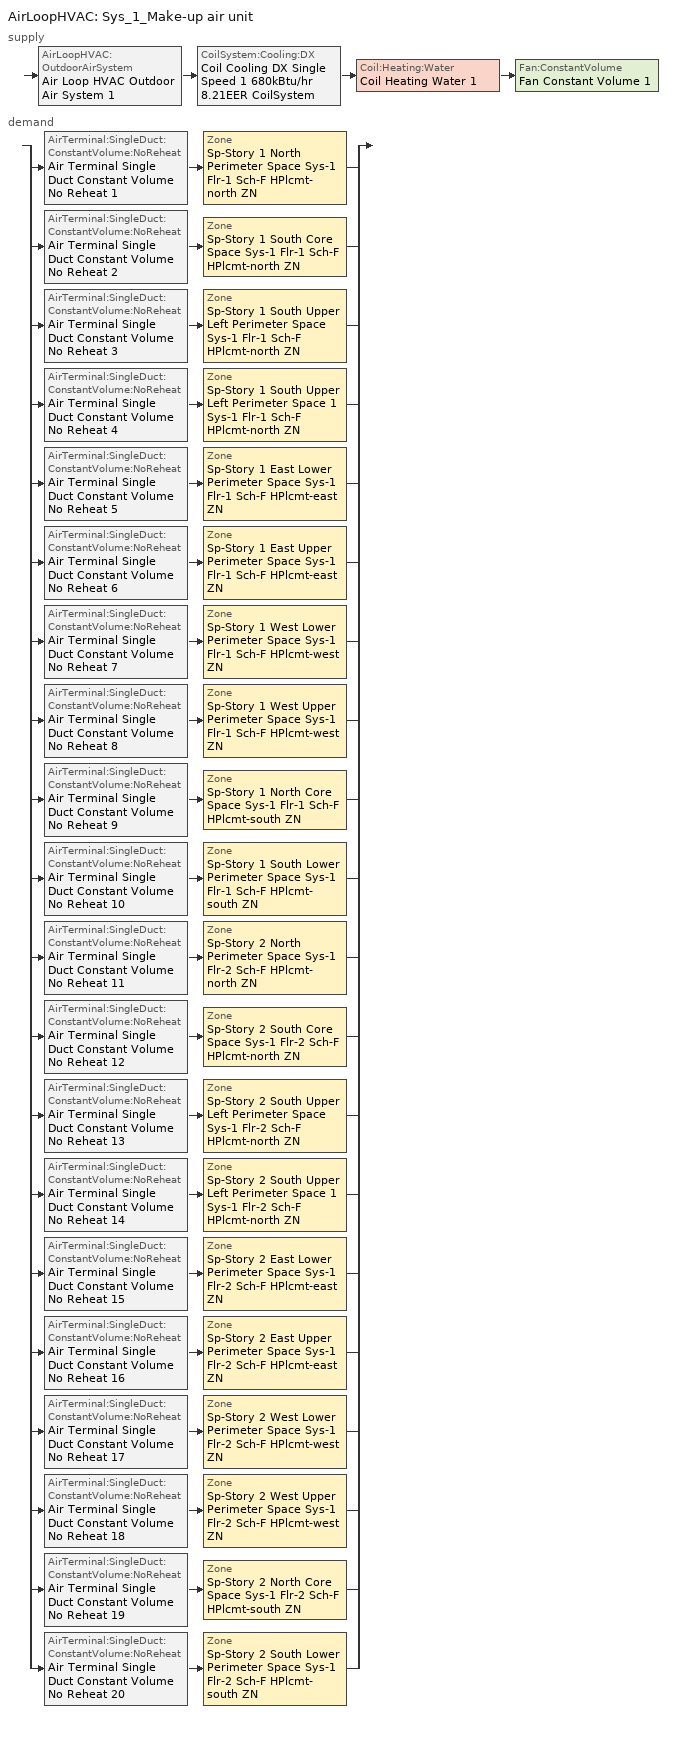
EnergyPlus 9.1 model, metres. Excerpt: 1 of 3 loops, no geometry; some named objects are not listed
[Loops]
AirLoopHVAC 'Sys_1_Make-up air unit'
 supply: AirLoopHVAC:OutdoorAirSystem 'Air Loop HVAC Outdoor Air System 1' > CoilSystem:Cooling:DX 'Coil Cooling DX Single Speed 1 680kBtu/hr 8.21EER CoilSystem' > Coil:Heating:Water 'Coil Heating Water 1' > Fan:ConstantVolume 'Fan Constant Volume 1'
 demand: split
  | AirTerminal:SingleDuct:ConstantVolume:NoReheat 'Air Terminal Single Duct Constant Volume No Reheat 1' > Zone 'Sp-Story 1 North Perimeter Space Sys-1 Flr-1 Sch-F HPlcmt-north ZN'
  | AirTerminal:SingleDuct:ConstantVolume:NoReheat 'Air Terminal Single Duct Constant Volume No Reheat 2' > Zone 'Sp-Story 1 South Core Space Sys-1 Flr-1 Sch-F HPlcmt-north ZN'
  | AirTerminal:SingleDuct:ConstantVolume:NoReheat 'Air Terminal Single Duct Constant Volume No Reheat 3' > Zone 'Sp-Story 1 South Upper Left Perimeter Space Sys-1 Flr-1 Sch-F HPlcmt-north ZN'
  | AirTerminal:SingleDuct:ConstantVolume:NoReheat 'Air Terminal Single Duct Constant Volume No Reheat 4' > Zone 'Sp-Story 1 South Upper Left Perimeter Space 1 Sys-1 Flr-1 Sch-F HPlcmt-north ZN'
  | AirTerminal:SingleDuct:ConstantVolume:NoReheat 'Air Terminal Single Duct Constant Volume No Reheat 5' > Zone 'Sp-Story 1 East Lower Perimeter Space Sys-1 Flr-1 Sch-F HPlcmt-east ZN'
  | AirTerminal:SingleDuct:ConstantVolume:NoReheat 'Air Terminal Single Duct Constant Volume No Reheat 6' > Zone 'Sp-Story 1 East Upper Perimeter Space Sys-1 Flr-1 Sch-F HPlcmt-east ZN'
  | AirTerminal:SingleDuct:ConstantVolume:NoReheat 'Air Terminal Single Duct Constant Volume No Reheat 7' > Zone 'Sp-Story 1 West Lower Perimeter Space Sys-1 Flr-1 Sch-F HPlcmt-west ZN'
  | AirTerminal:SingleDuct:ConstantVolume:NoReheat 'Air Terminal Single Duct Constant Volume No Reheat 8' > Zone 'Sp-Story 1 West Upper Perimeter Space Sys-1 Flr-1 Sch-F HPlcmt-west ZN'
  | AirTerminal:SingleDuct:ConstantVolume:NoReheat 'Air Terminal Single Duct Constant Volume No Reheat 9' > Zone 'Sp-Story 1 North Core Space Sys-1 Flr-1 Sch-F HPlcmt-south ZN'
  | AirTerminal:SingleDuct:ConstantVolume:NoReheat 'Air Terminal Single Duct Constant Volume No Reheat 10' > Zone 'Sp-Story 1 South Lower Perimeter Space Sys-1 Flr-1 Sch-F HPlcmt-south ZN'
  | AirTerminal:SingleDuct:ConstantVolume:NoReheat 'Air Terminal Single Duct Constant Volume No Reheat 11' > Zone 'Sp-Story 2 North Perimeter Space Sys-1 Flr-2 Sch-F HPlcmt-north ZN'
  | AirTerminal:SingleDuct:ConstantVolume:NoReheat 'Air Terminal Single Duct Constant Volume No Reheat 12' > Zone 'Sp-Story 2 South Core Space Sys-1 Flr-2 Sch-F HPlcmt-north ZN'
  | AirTerminal:SingleDuct:ConstantVolume:NoReheat 'Air Terminal Single Duct Constant Volume No Reheat 13' > Zone 'Sp-Story 2 South Upper Left Perimeter Space Sys-1 Flr-2 Sch-F HPlcmt-north ZN'
  | AirTerminal:SingleDuct:ConstantVolume:NoReheat 'Air Terminal Single Duct Constant Volume No Reheat 14' > Zone 'Sp-Story 2 South Upper Left Perimeter Space 1 Sys-1 Flr-2 Sch-F HPlcmt-north ZN'
  | AirTerminal:SingleDuct:ConstantVolume:NoReheat 'Air Terminal Single Duct Constant Volume No Reheat 15' > Zone 'Sp-Story 2 East Lower Perimeter Space Sys-1 Flr-2 Sch-F HPlcmt-east ZN'
  | AirTerminal:SingleDuct:ConstantVolume:NoReheat 'Air Terminal Single Duct Constant Volume No Reheat 16' > Zone 'Sp-Story 2 East Upper Perimeter Space Sys-1 Flr-2 Sch-F HPlcmt-east ZN'
  | AirTerminal:SingleDuct:ConstantVolume:NoReheat 'Air Terminal Single Duct Constant Volume No Reheat 17' > Zone 'Sp-Story 2 West Lower Perimeter Space Sys-1 Flr-2 Sch-F HPlcmt-west ZN'
  | AirTerminal:SingleDuct:ConstantVolume:NoReheat 'Air Terminal Single Duct Constant Volume No Reheat 18' > Zone 'Sp-Story 2 West Upper Perimeter Space Sys-1 Flr-2 Sch-F HPlcmt-west ZN'
  | AirTerminal:SingleDuct:ConstantVolume:NoReheat 'Air Terminal Single Duct Constant Volume No Reheat 19' > Zone 'Sp-Story 2 North Core Space Sys-1 Flr-2 Sch-F HPlcmt-south ZN'
  | AirTerminal:SingleDuct:ConstantVolume:NoReheat 'Air Terminal Single Duct Constant Volume No Reheat 20' > Zone 'Sp-Story 2 South Lower Perimeter Space Sys-1 Flr-2 Sch-F HPlcmt-south ZN'
[ZoneControl:Thermostat] Control Object Type 1=ThermostatSetpoint:DualSetpoint
Name | Zone or ZoneList | Control Type Schedule | Control Name 1
Sp-Story 1 East Lower Perimeter Space Sys-1 Flr-1 Sch-F HPlcmt-east ZN Thermostat | Sp-Story 1 East Lower Perimeter Space Sys-1 Flr-1 Sch-F HPlcmt-east ZN | Sp-Story 1 East Lower Perimeter Space Sys-1 Flr-1 Sch-F HPlcmt-east ZN Thermostat Schedule | Hotel/Motel WholeBuilding Thermostat 46
Sp-Story 1 East Upper Perimeter Space Sys-1 Flr-1 Sch-F HPlcmt-east ZN Thermostat | Sp-Story 1 East Upper Perimeter Space Sys-1 Flr-1 Sch-F HPlcmt-east ZN | Sp-Story 1 East Upper Perimeter Space Sys-1 Flr-1 Sch-F HPlcmt-east ZN Thermostat Schedule | Hotel/Motel WholeBuilding Thermostat 47
Sp-Story 1 North Core Space Sys-1 Flr-1 Sch-F HPlcmt-south ZN Thermostat | Sp-Story 1 North Core Space Sys-1 Flr-1 Sch-F HPlcmt-south ZN | Sp-Story 1 North Core Space Sys-1 Flr-1 Sch-F HPlcmt-south ZN Thermostat Schedule | Hotel/Motel WholeBuilding Thermostat 50
Sp-Story 1 North Perimeter Space Sys-1 Flr-1 Sch-F HPlcmt-north ZN Thermostat | Sp-Story 1 North Perimeter Space Sys-1 Flr-1 Sch-F HPlcmt-north ZN | Sp-Story 1 North Perimeter Space Sys-1 Flr-1 Sch-F HPlcmt-north ZN Thermostat Schedule | Hotel/Motel WholeBuilding Thermostat 42
Sp-Story 1 South Core Space Sys-1 Flr-1 Sch-F HPlcmt-north ZN Thermostat | Sp-Story 1 South Core Space Sys-1 Flr-1 Sch-F HPlcmt-north ZN | Sp-Story 1 South Core Space Sys-1 Flr-1 Sch-F HPlcmt-north ZN Thermostat Schedule | Hotel/Motel WholeBuilding Thermostat 43
Sp-Story 1 South Lower Perimeter Space Sys-1 Flr-1 Sch-F HPlcmt-south ZN Thermostat | Sp-Story 1 South Lower Perimeter Space Sys-1 Flr-1 Sch-F HPlcmt-south ZN | Sp-Story 1 South Lower Perimeter Space Sys-1 Flr-1 Sch-F HPlcmt-south ZN Thermostat Schedule | Hotel/Motel WholeBuilding Thermostat 51
Sp-Story 1 South Upper Left Perimeter Space 1 Sys-1 Flr-1 Sch-F HPlcmt-north ZN Thermostat | Sp-Story 1 South Upper Left Perimeter Space 1 Sys-1 Flr-1 Sch-F HPlcmt-north ZN | Sp-Story 1 South Upper Left Perimeter Space 1 Sys-1 Flr-1 Sch-F HPlcmt-north ZN Thermostat Schedule | Hotel/Motel WholeBuilding Thermostat 45
Sp-Story 1 South Upper Left Perimeter Space Sys-1 Flr-1 Sch-F HPlcmt-north ZN Thermostat | Sp-Story 1 South Upper Left Perimeter Space Sys-1 Flr-1 Sch-F HPlcmt-north ZN | Sp-Story 1 South Upper Left Perimeter Space Sys-1 Flr-1 Sch-F HPlcmt-north ZN Thermostat Schedule | Hotel/Motel WholeBuilding Thermostat 44
Sp-Story 1 West Lower Perimeter Space Sys-1 Flr-1 Sch-F HPlcmt-west ZN Thermostat | Sp-Story 1 West Lower Perimeter Space Sys-1 Flr-1 Sch-F HPlcmt-west ZN | Sp-Story 1 West Lower Perimeter Space Sys-1 Flr-1 Sch-F HPlcmt-west ZN Thermostat Schedule | Hotel/Motel WholeBuilding Thermostat 48
Sp-Story 1 West Upper Perimeter Space Sys-1 Flr-1 Sch-F HPlcmt-west ZN Thermostat | Sp-Story 1 West Upper Perimeter Space Sys-1 Flr-1 Sch-F HPlcmt-west ZN | Sp-Story 1 West Upper Perimeter Space Sys-1 Flr-1 Sch-F HPlcmt-west ZN Thermostat Schedule | Hotel/Motel WholeBuilding Thermostat 49
Sp-Story 2 East Lower Perimeter Space Sys-1 Flr-2 Sch-F HPlcmt-east ZN Thermostat | Sp-Story 2 East Lower Perimeter Space Sys-1 Flr-2 Sch-F HPlcmt-east ZN | Sp-Story 2 East Lower Perimeter Space Sys-1 Flr-2 Sch-F HPlcmt-east ZN Thermostat Schedule | Hotel/Motel WholeBuilding Thermostat 56
Sp-Story 2 East Upper Perimeter Space Sys-1 Flr-2 Sch-F HPlcmt-east ZN Thermostat | Sp-Story 2 East Upper Perimeter Space Sys-1 Flr-2 Sch-F HPlcmt-east ZN | Sp-Story 2 East Upper Perimeter Space Sys-1 Flr-2 Sch-F HPlcmt-east ZN Thermostat Schedule | Hotel/Motel WholeBuilding Thermostat 57
Sp-Story 2 North Core Space Sys-1 Flr-2 Sch-F HPlcmt-south ZN Thermostat | Sp-Story 2 North Core Space Sys-1 Flr-2 Sch-F HPlcmt-south ZN | Sp-Story 2 North Core Space Sys-1 Flr-2 Sch-F HPlcmt-south ZN Thermostat Schedule | Hotel/Motel WholeBuilding Thermostat 60
Sp-Story 2 North Perimeter Space Sys-1 Flr-2 Sch-F HPlcmt-north ZN Thermostat | Sp-Story 2 North Perimeter Space Sys-1 Flr-2 Sch-F HPlcmt-north ZN | Sp-Story 2 North Perimeter Space Sys-1 Flr-2 Sch-F HPlcmt-north ZN Thermostat Schedule | Hotel/Motel WholeBuilding Thermostat 52
Sp-Story 2 South Core Space Sys-1 Flr-2 Sch-F HPlcmt-north ZN Thermostat | Sp-Story 2 South Core Space Sys-1 Flr-2 Sch-F HPlcmt-north ZN | Sp-Story 2 South Core Space Sys-1 Flr-2 Sch-F HPlcmt-north ZN Thermostat Schedule | Hotel/Motel WholeBuilding Thermostat 53
Sp-Story 2 South Lower Perimeter Space Sys-1 Flr-2 Sch-F HPlcmt-south ZN Thermostat | Sp-Story 2 South Lower Perimeter Space Sys-1 Flr-2 Sch-F HPlcmt-south ZN | Sp-Story 2 South Lower Perimeter Space Sys-1 Flr-2 Sch-F HPlcmt-south ZN Thermostat Schedule | Hotel/Motel WholeBuilding Thermostat 61
Sp-Story 2 South Upper Left Perimeter Space 1 Sys-1 Flr-2 Sch-F HPlcmt-north ZN Thermostat | Sp-Story 2 South Upper Left Perimeter Space 1 Sys-1 Flr-2 Sch-F HPlcmt-north ZN | Sp-Story 2 South Upper Left Perimeter Space 1 Sys-1 Flr-2 Sch-F HPlcmt-north ZN Thermostat Schedule | Hotel/Motel WholeBuilding Thermostat 55
Sp-Story 2 South Upper Left Perimeter Space Sys-1 Flr-2 Sch-F HPlcmt-north ZN Thermostat | Sp-Story 2 South Upper Left Perimeter Space Sys-1 Flr-2 Sch-F HPlcmt-north ZN | Sp-Story 2 South Upper Left Perimeter Space Sys-1 Flr-2 Sch-F HPlcmt-north ZN Thermostat Schedule | Hotel/Motel WholeBuilding Thermostat 54
Sp-Story 2 West Lower Perimeter Space Sys-1 Flr-2 Sch-F HPlcmt-west ZN Thermostat | Sp-Story 2 West Lower Perimeter Space Sys-1 Flr-2 Sch-F HPlcmt-west ZN | Sp-Story 2 West Lower Perimeter Space Sys-1 Flr-2 Sch-F HPlcmt-west ZN Thermostat Schedule | Hotel/Motel WholeBuilding Thermostat 58
Sp-Story 2 West Upper Perimeter Space Sys-1 Flr-2 Sch-F HPlcmt-west ZN Thermostat | Sp-Story 2 West Upper Perimeter Space Sys-1 Flr-2 Sch-F HPlcmt-west ZN | Sp-Story 2 West Upper Perimeter Space Sys-1 Flr-2 Sch-F HPlcmt-west ZN Thermostat Schedule | Hotel/Motel WholeBuilding Thermostat 59
[ThermostatSetpoint:DualSetpoint] Heating Setpoint Temperature Schedule=NECB-F-Thermostat Setpoint-Heating; Cooling Setpoint Temperature Schedule=NECB-F-Thermostat Setpoint-Cooling
Hotel/Motel WholeBuilding Thermostat 46; Hotel/Motel WholeBuilding Thermostat 47; Hotel/Motel WholeBuilding Thermostat 50; Hotel/Motel WholeBuilding Thermostat 42; Hotel/Motel WholeBuilding Thermostat 43; Hotel/Motel WholeBuilding Thermostat 51; Hotel/Motel WholeBuilding Thermostat 45; Hotel/Motel WholeBuilding Thermostat 44; Hotel/Motel WholeBuilding Thermostat 48; Hotel/Motel WholeBuilding Thermostat 49; Hotel/Motel WholeBuilding Thermostat 56; Hotel/Motel WholeBuilding Thermostat 57; Hotel/Motel WholeBuilding Thermostat 60; Hotel/Motel WholeBuilding Thermostat 52; Hotel/Motel WholeBuilding Thermostat 53; Hotel/Motel WholeBuilding Thermostat 61; Hotel/Motel WholeBuilding Thermostat 55; Hotel/Motel WholeBuilding Thermostat 54; Hotel/Motel WholeBuilding Thermostat 58; Hotel/Motel WholeBuilding Thermostat 59
[ZoneHVAC:PackagedTerminalAirConditioner] Availability Schedule=Always On Discrete; Cooling Supply Air Flow Rate {m3/s}=Autosize; Heating Supply Air Flow Rate {m3/s}=Autosize; No Load Supply Air Flow Rate {m3/s}=Autosize; Cooling Outdoor Air Flow Rate {m3/s}=1e-05; Heating Outdoor Air Flow Rate {m3/s}=1e-05; No Load Outdoor Air Flow Rate {m3/s}=1e-05; Fan Placement=DrawThrough
Name | Supply Air Fan | Heating Coil | Cooling Coil
Sp-Story 1 East Lower Perimeter Space Sys-1 Flr-1 Sch-F HPlcmt-east ZN PTAC | Fan Constant Volume 6 | Coil Heating Electric 5 | Coil Cooling DX Single Speed 6 112kBtu/hr 9.3EER
Sp-Story 1 East Upper Perimeter Space Sys-1 Flr-1 Sch-F HPlcmt-east ZN PTAC | Fan Constant Volume 7 | Coil Heating Electric 6 | Coil Cooling DX Single Speed 7 58kBtu/hr 9.3EER
Sp-Story 1 North Core Space Sys-1 Flr-1 Sch-F HPlcmt-south ZN PTAC | Fan Constant Volume 10 | Coil Heating Electric 9 | Coil Cooling DX Single Speed 10 198kBtu/hr 9.3EER
Sp-Story 1 North Perimeter Space Sys-1 Flr-1 Sch-F HPlcmt-north ZN PTAC | Fan Constant Volume 2 | Coil Heating Electric 1 | Coil Cooling DX Single Speed 2 81kBtu/hr 9.3EER
Sp-Story 1 South Core Space Sys-1 Flr-1 Sch-F HPlcmt-north ZN PTAC | Fan Constant Volume 3 | Coil Heating Electric 2 | Coil Cooling DX Single Speed 3 108kBtu/hr 9.3EER
Sp-Story 1 South Lower Perimeter Space Sys-1 Flr-1 Sch-F HPlcmt-south ZN PTAC | Fan Constant Volume 11 | Coil Heating Electric 10 | Coil Cooling DX Single Speed 11 29kBtu/hr 9.3EER
Sp-Story 1 South Upper Left Perimeter Space 1 Sys-1 Flr-1 Sch-F HPlcmt-north ZN PTAC | Fan Constant Volume 5 | Coil Heating Electric 4 | Coil Cooling DX Single Speed 5 42kBtu/hr 9.3EER
Sp-Story 1 South Upper Left Perimeter Space Sys-1 Flr-1 Sch-F HPlcmt-north ZN PTAC | Fan Constant Volume 4 | Coil Heating Electric 3 | Coil Cooling DX Single Speed 4 42kBtu/hr 9.3EER
Sp-Story 1 West Lower Perimeter Space Sys-1 Flr-1 Sch-F HPlcmt-west ZN PTAC | Fan Constant Volume 8 | Coil Heating Electric 7 | Coil Cooling DX Single Speed 8 124kBtu/hr 9.3EER
Sp-Story 1 West Upper Perimeter Space Sys-1 Flr-1 Sch-F HPlcmt-west ZN PTAC | Fan Constant Volume 9 | Coil Heating Electric 8 | Coil Cooling DX Single Speed 9 64kBtu/hr 9.3EER
Sp-Story 2 East Lower Perimeter Space Sys-1 Flr-2 Sch-F HPlcmt-east ZN PTAC | Fan Constant Volume 16 | Coil Heating Electric 15 | Coil Cooling DX Single Speed 16 146kBtu/hr 9.3EER
Sp-Story 2 East Upper Perimeter Space Sys-1 Flr-2 Sch-F HPlcmt-east ZN PTAC | Fan Constant Volume 17 | Coil Heating Electric 16 | Coil Cooling DX Single Speed 17 73kBtu/hr 9.3EER
Sp-Story 2 North Core Space Sys-1 Flr-2 Sch-F HPlcmt-south ZN PTAC | Fan Constant Volume 20 | Coil Heating Electric 19 | Coil Cooling DX Single Speed 20 443kBtu/hr 9.3EER
Sp-Story 2 North Perimeter Space Sys-1 Flr-2 Sch-F HPlcmt-north ZN PTAC | Fan Constant Volume 12 | Coil Heating Electric 11 | Coil Cooling DX Single Speed 12 99kBtu/hr 9.3EER
Sp-Story 2 South Core Space Sys-1 Flr-2 Sch-F HPlcmt-north ZN PTAC | Fan Constant Volume 13 | Coil Heating Electric 12 | Coil Cooling DX Single Speed 13 271kBtu/hr 9.3EER
Sp-Story 2 South Lower Perimeter Space Sys-1 Flr-2 Sch-F HPlcmt-south ZN PTAC | Fan Constant Volume 21 | Coil Heating Electric 20 | Coil Cooling DX Single Speed 21 45kBtu/hr 9.3EER
Sp-Story 2 South Upper Left Perimeter Space 1 Sys-1 Flr-2 Sch-F HPlcmt-north ZN PTAC | Fan Constant Volume 15 | Coil Heating Electric 14 | Coil Cooling DX Single Speed 15 61kBtu/hr 9.3EER
Sp-Story 2 South Upper Left Perimeter Space Sys-1 Flr-2 Sch-F HPlcmt-north ZN PTAC | Fan Constant Volume 14 | Coil Heating Electric 13 | Coil Cooling DX Single Speed 14 60kBtu/hr 9.3EER
Sp-Story 2 West Lower Perimeter Space Sys-1 Flr-2 Sch-F HPlcmt-west ZN PTAC | Fan Constant Volume 18 | Coil Heating Electric 17 | Coil Cooling DX Single Speed 18 157kBtu/hr 9.3EER
Sp-Story 2 West Upper Perimeter Space Sys-1 Flr-2 Sch-F HPlcmt-west ZN PTAC | Fan Constant Volume 19 | Coil Heating Electric 18 | Coil Cooling DX Single Speed 19 79kBtu/hr 9.3EER
[Fan:ConstantVolume] Fan Total Efficiency=0.39975; Pressure Rise {Pa}=640; Maximum Flow Rate {m3/s}=AutoSize; Motor Efficiency=0.615; Motor In Airstream Fraction=1
Name | Availability Schedule
Fan Constant Volume 6; Fan Constant Volume 7; Fan Constant Volume 10; Fan Constant Volume 2; Fan Constant Volume 3; Fan Constant Volume 11; Fan Constant Volume 5; Fan Constant Volume 4; Fan Constant Volume 8; Fan Constant Volume 9; Fan Constant Volume 16; Fan Constant Volume 17; Fan Constant Volume 20; Fan Constant Volume 12; Fan Constant Volume 13; Fan Constant Volume 21; Fan Constant Volume 15; Fan Constant Volume 14; Fan Constant Volume 18; Fan Constant Volume 19 | Always On Discrete
Fan Constant Volume 1 | Sys_1_Make-up air unit Occ Sch
[Coil:Heating:Electric] Availability Schedule=ON_OFF_ALWAYS_OFF; Efficiency=1; Nominal Capacity {W}=Autosize
Coil Heating Electric 5; Coil Heating Electric 6; Coil Heating Electric 9; Coil Heating Electric 1; Coil Heating Electric 2; Coil Heating Electric 10; Coil Heating Electric 4; Coil Heating Electric 3; Coil Heating Electric 7; Coil Heating Electric 8; Coil Heating Electric 15; Coil Heating Electric 16; Coil Heating Electric 19; Coil Heating Electric 11; Coil Heating Electric 12; Coil Heating Electric 20; Coil Heating Electric 14; Coil Heating Electric 13; Coil Heating Electric 17; Coil Heating Electric 18
[Coil:Cooling:DX:SingleSpeed] Availability Schedule=Always On Discrete; Gross Rated Total Cooling Capacity {W}=Autosize; Gross Rated Sensible Heat Ratio=Autosize; Rated Air Flow Rate {m3/s}=Autosize; Rated Evaporator Fan Power Per Volume Flow Rate {W/(m3/s)}=773.3; Total Cooling Capacity Function of Temperature Curve=DXCOOL-NECB2011-REF-CAPFT; Total Cooling Capacity Function of Flow Fraction Curve=DXCOOL-NECB2011-REF-CAPFFLOW; Energy Input Ratio Function of Temperature Curve=DXCOOL-NECB2011-REF-COOLEIRFT; Energy Input Ratio Function of Flow Fraction Curve=DXCOOL-NECB2011-REF-COOLEIRFFLOW; Part Load Fraction Correlation Curve=DXCOOL-NECB2011-REF-COOLPLFFPLR; Condenser Type=AirCooled; Evaporative Condenser Effectiveness=0; Evaporative Condenser Air Flow Rate {m3/s}=Autosize; Evaporative Condenser Pump Rated Power Consumption {W}=Autosize; Crankcase Heater Capacity {W}=0; Maximum Outdoor Dry-Bulb Temperature for Crankcase Heater Operation {C}=0; Basin Heater Capacity {W/K}=0; Basin Heater Setpoint Temperature {C}=10
Name | Gross Rated Cooling COP {W/W}
Coil Cooling DX Single Speed 6 112kBtu/hr 9.3EER; Coil Cooling DX Single Speed 7 58kBtu/hr 9.3EER; Coil Cooling DX Single Speed 10 198kBtu/hr 9.3EER; Coil Cooling DX Single Speed 2 81kBtu/hr 9.3EER; Coil Cooling DX Single Speed 3 108kBtu/hr 9.3EER; Coil Cooling DX Single Speed 11 29kBtu/hr 9.3EER; Coil Cooling DX Single Speed 5 42kBtu/hr 9.3EER; Coil Cooling DX Single Speed 4 42kBtu/hr 9.3EER; Coil Cooling DX Single Speed 8 124kBtu/hr 9.3EER; Coil Cooling DX Single Speed 9 64kBtu/hr 9.3EER; Coil Cooling DX Single Speed 16 146kBtu/hr 9.3EER; Coil Cooling DX Single Speed 17 73kBtu/hr 9.3EER; Coil Cooling DX Single Speed 20 443kBtu/hr 9.3EER; Coil Cooling DX Single Speed 12 99kBtu/hr 9.3EER; Coil Cooling DX Single Speed 13 271kBtu/hr 9.3EER; Coil Cooling DX Single Speed 21 45kBtu/hr 9.3EER; Coil Cooling DX Single Speed 15 61kBtu/hr 9.3EER; Coil Cooling DX Single Speed 14 60kBtu/hr 9.3EER; Coil Cooling DX Single Speed 18 157kBtu/hr 9.3EER; Coil Cooling DX Single Speed 19 79kBtu/hr 9.3EER | 3.23448
Coil Cooling DX Single Speed 1 680kBtu/hr 8.21EER | 2.8699
[AirTerminal:SingleDuct:ConstantVolume:NoReheat] Availability Schedule=Always On Discrete; Maximum Air Flow Rate {m3/s}=AutoSize
Air Terminal Single Duct Constant Volume No Reheat 5; Air Terminal Single Duct Constant Volume No Reheat 6; Air Terminal Single Duct Constant Volume No Reheat 9; Air Terminal Single Duct Constant Volume No Reheat 1; Air Terminal Single Duct Constant Volume No Reheat 2; Air Terminal Single Duct Constant Volume No Reheat 10; Air Terminal Single Duct Constant Volume No Reheat 4; Air Terminal Single Duct Constant Volume No Reheat 3; Air Terminal Single Duct Constant Volume No Reheat 7; Air Terminal Single Duct Constant Volume No Reheat 8; Air Terminal Single Duct Constant Volume No Reheat 15; Air Terminal Single Duct Constant Volume No Reheat 16; Air Terminal Single Duct Constant Volume No Reheat 19; Air Terminal Single Duct Constant Volume No Reheat 11; Air Terminal Single Duct Constant Volume No Reheat 12; Air Terminal Single Duct Constant Volume No Reheat 20; Air Terminal Single Duct Constant Volume No Reheat 14; Air Terminal Single Duct Constant Volume No Reheat 13; Air Terminal Single Duct Constant Volume No Reheat 17; Air Terminal Single Duct Constant Volume No Reheat 18
[Zone equipment]
Sp-Story 1 East Lower Perimeter Space Sys-1 Flr-1 Sch-F HPlcmt-east ZN: Sp-Story 1 East Lower Perimeter Space Sys-1 Flr-1 Sch-F HPlcmt-east ZN PTAC, Zone HVAC Baseboard Convective Water 5, Air Terminal Single Duct Constant Volume No Reheat 5
Sp-Story 1 East Upper Perimeter Space Sys-1 Flr-1 Sch-F HPlcmt-east ZN: Sp-Story 1 East Upper Perimeter Space Sys-1 Flr-1 Sch-F HPlcmt-east ZN PTAC, Zone HVAC Baseboard Convective Water 6, Air Terminal Single Duct Constant Volume No Reheat 6
Sp-Story 1 North Core Space Sys-1 Flr-1 Sch-F HPlcmt-south ZN: Sp-Story 1 North Core Space Sys-1 Flr-1 Sch-F HPlcmt-south ZN PTAC, Zone HVAC Baseboard Convective Water 9, Air Terminal Single Duct Constant Volume No Reheat 9
Sp-Story 1 North Perimeter Space Sys-1 Flr-1 Sch-F HPlcmt-north ZN: Sp-Story 1 North Perimeter Space Sys-1 Flr-1 Sch-F HPlcmt-north ZN PTAC, Zone HVAC Baseboard Convective Water 1, Air Terminal Single Duct Constant Volume No Reheat 1
Sp-Story 1 South Core Space Sys-1 Flr-1 Sch-F HPlcmt-north ZN: Sp-Story 1 South Core Space Sys-1 Flr-1 Sch-F HPlcmt-north ZN PTAC, Zone HVAC Baseboard Convective Water 2, Air Terminal Single Duct Constant Volume No Reheat 2
Sp-Story 1 South Lower Perimeter Space Sys-1 Flr-1 Sch-F HPlcmt-south ZN: Sp-Story 1 South Lower Perimeter Space Sys-1 Flr-1 Sch-F HPlcmt-south ZN PTAC, Zone HVAC Baseboard Convective Water 10, Air Terminal Single Duct Constant Volume No Reheat 10
Sp-Story 1 South Upper Left Perimeter Space 1 Sys-1 Flr-1 Sch-F HPlcmt-north ZN: Sp-Story 1 South Upper Left Perimeter Space 1 Sys-1 Flr-1 Sch-F HPlcmt-north ZN PTAC, Zone HVAC Baseboard Convective Water 4, Air Terminal Single Duct Constant Volume No Reheat 4
Sp-Story 1 South Upper Left Perimeter Space Sys-1 Flr-1 Sch-F HPlcmt-north ZN: Sp-Story 1 South Upper Left Perimeter Space Sys-1 Flr-1 Sch-F HPlcmt-north ZN PTAC, Zone HVAC Baseboard Convective Water 3, Air Terminal Single Duct Constant Volume No Reheat 3
Sp-Story 1 West Lower Perimeter Space Sys-1 Flr-1 Sch-F HPlcmt-west ZN: Sp-Story 1 West Lower Perimeter Space Sys-1 Flr-1 Sch-F HPlcmt-west ZN PTAC, Zone HVAC Baseboard Convective Water 7, Air Terminal Single Duct Constant Volume No Reheat 7
Sp-Story 1 West Upper Perimeter Space Sys-1 Flr-1 Sch-F HPlcmt-west ZN: Sp-Story 1 West Upper Perimeter Space Sys-1 Flr-1 Sch-F HPlcmt-west ZN PTAC, Zone HVAC Baseboard Convective Water 8, Air Terminal Single Duct Constant Volume No Reheat 8
Sp-Story 2 East Lower Perimeter Space Sys-1 Flr-2 Sch-F HPlcmt-east ZN: Sp-Story 2 East Lower Perimeter Space Sys-1 Flr-2 Sch-F HPlcmt-east ZN PTAC, Zone HVAC Baseboard Convective Water 15, Air Terminal Single Duct Constant Volume No Reheat 15
Sp-Story 2 East Upper Perimeter Space Sys-1 Flr-2 Sch-F HPlcmt-east ZN: Sp-Story 2 East Upper Perimeter Space Sys-1 Flr-2 Sch-F HPlcmt-east ZN PTAC, Zone HVAC Baseboard Convective Water 16, Air Terminal Single Duct Constant Volume No Reheat 16
Sp-Story 2 North Core Space Sys-1 Flr-2 Sch-F HPlcmt-south ZN: Sp-Story 2 North Core Space Sys-1 Flr-2 Sch-F HPlcmt-south ZN PTAC, Zone HVAC Baseboard Convective Water 19, Air Terminal Single Duct Constant Volume No Reheat 19
Sp-Story 2 North Perimeter Space Sys-1 Flr-2 Sch-F HPlcmt-north ZN: Sp-Story 2 North Perimeter Space Sys-1 Flr-2 Sch-F HPlcmt-north ZN PTAC, Zone HVAC Baseboard Convective Water 11, Air Terminal Single Duct Constant Volume No Reheat 11
Sp-Story 2 South Core Space Sys-1 Flr-2 Sch-F HPlcmt-north ZN: Sp-Story 2 South Core Space Sys-1 Flr-2 Sch-F HPlcmt-north ZN PTAC, Zone HVAC Baseboard Convective Water 12, Air Terminal Single Duct Constant Volume No Reheat 12
Sp-Story 2 South Lower Perimeter Space Sys-1 Flr-2 Sch-F HPlcmt-south ZN: Sp-Story 2 South Lower Perimeter Space Sys-1 Flr-2 Sch-F HPlcmt-south ZN PTAC, Zone HVAC Baseboard Convective Water 20, Air Terminal Single Duct Constant Volume No Reheat 20
Sp-Story 2 South Upper Left Perimeter Space 1 Sys-1 Flr-2 Sch-F HPlcmt-north ZN: Sp-Story 2 South Upper Left Perimeter Space 1 Sys-1 Flr-2 Sch-F HPlcmt-north ZN PTAC, Zone HVAC Baseboard Convective Water 14, Air Terminal Single Duct Constant Volume No Reheat 14
Sp-Story 2 South Upper Left Perimeter Space Sys-1 Flr-2 Sch-F HPlcmt-north ZN: Sp-Story 2 South Upper Left Perimeter Space Sys-1 Flr-2 Sch-F HPlcmt-north ZN PTAC, Zone HVAC Baseboard Convective Water 13, Air Terminal Single Duct Constant Volume No Reheat 13
Sp-Story 2 West Lower Perimeter Space Sys-1 Flr-2 Sch-F HPlcmt-west ZN: Sp-Story 2 West Lower Perimeter Space Sys-1 Flr-2 Sch-F HPlcmt-west ZN PTAC, Zone HVAC Baseboard Convective Water 17, Air Terminal Single Duct Constant Volume No Reheat 17
Sp-Story 2 West Upper Perimeter Space Sys-1 Flr-2 Sch-F HPlcmt-west ZN: Sp-Story 2 West Upper Perimeter Space Sys-1 Flr-2 Sch-F HPlcmt-west ZN PTAC, Zone HVAC Baseboard Convective Water 18, Air Terminal Single Duct Constant Volume No Reheat 18
[Sizing:Zone] Zone Cooling Design Supply Air Temperature Input Method=SupplyAirTemperature; Zone Cooling Design Supply Air Temperature {C}=13; Zone Cooling Design Supply Air Temperature Difference {deltaC}=11.11; Zone Heating Design Supply Air Temperature Input Method=SupplyAirTemperature; Zone Heating Design Supply Air Temperature {C}=43; Zone Heating Design Supply Air Temperature Difference {deltaC}=11.11; Zone Cooling Design Supply Air Humidity Ratio {kgWater/kgDryAir}=0.0085; Zone Heating Design Supply Air Humidity Ratio {kgWater/kgDryAir}=0.008; Design Specification Outdoor Air Object=Hotel/Motel WholeBuilding Ventilation; Zone Heating Sizing Factor=1.3; Zone Cooling Sizing Factor=1.1; Cooling Design Air Flow Method=DesignDay; Cooling Design Air Flow Rate {m3/s}=0; Cooling Minimum Air Flow per Zone Floor Area {m3/s-m2}=0.000762; Cooling Minimum Air Flow {m3/s}=0; Cooling Minimum Air Flow Fraction=0; Heating Design Air Flow Method=DesignDay; Heating Design Air Flow Rate {m3/s}=0; Heating Maximum Air Flow per Zone Floor Area {m3/s-m2}=0.002032; Heating Maximum Air Flow {m3/s}=0.141576; Heating Maximum Air Flow Fraction=0.3; Account for Dedicated Outdoor Air System=No
Name | Design Specification Zone Air Distribution Object
Sp-Story 1 East Lower Perimeter Space Sys-1 Flr-1 Sch-F HPlcmt-east ZN | Sp-Story 1 East Lower Perimeter Space Sys-1 Flr-1 Sch-F HPlcmt-east ZN Design Spec Zone Air Dist
Sp-Story 1 East Upper Perimeter Space Sys-1 Flr-1 Sch-F HPlcmt-east ZN | Sp-Story 1 East Upper Perimeter Space Sys-1 Flr-1 Sch-F HPlcmt-east ZN Design Spec Zone Air Dist
Sp-Story 1 North Core Space Sys-1 Flr-1 Sch-F HPlcmt-south ZN | Sp-Story 1 North Core Space Sys-1 Flr-1 Sch-F HPlcmt-south ZN Design Spec Zone Air Dist
Sp-Story 1 North Perimeter Space Sys-1 Flr-1 Sch-F HPlcmt-north ZN | Sp-Story 1 North Perimeter Space Sys-1 Flr-1 Sch-F HPlcmt-north ZN Design Spec Zone Air Dist
Sp-Story 1 South Core Space Sys-1 Flr-1 Sch-F HPlcmt-north ZN | Sp-Story 1 South Core Space Sys-1 Flr-1 Sch-F HPlcmt-north ZN Design Spec Zone Air Dist
Sp-Story 1 South Lower Perimeter Space Sys-1 Flr-1 Sch-F HPlcmt-south ZN | Sp-Story 1 South Lower Perimeter Space Sys-1 Flr-1 Sch-F HPlcmt-south ZN Design Spec Zone Air Dist
Sp-Story 1 South Upper Left Perimeter Space 1 Sys-1 Flr-1 Sch-F HPlcmt-north ZN | Sp-Story 1 South Upper Left Perimeter Space 1 Sys-1 Flr-1 Sch-F HPlcmt-north ZN Design Spec Zone Air Dist
Sp-Story 1 South Upper Left Perimeter Space Sys-1 Flr-1 Sch-F HPlcmt-north ZN | Sp-Story 1 South Upper Left Perimeter Space Sys-1 Flr-1 Sch-F HPlcmt-north ZN Design Spec Zone Air Dist
Sp-Story 1 West Lower Perimeter Space Sys-1 Flr-1 Sch-F HPlcmt-west ZN | Sp-Story 1 West Lower Perimeter Space Sys-1 Flr-1 Sch-F HPlcmt-west ZN Design Spec Zone Air Dist
Sp-Story 1 West Upper Perimeter Space Sys-1 Flr-1 Sch-F HPlcmt-west ZN | Sp-Story 1 West Upper Perimeter Space Sys-1 Flr-1 Sch-F HPlcmt-west ZN Design Spec Zone Air Dist
Sp-Story 2 East Lower Perimeter Space Sys-1 Flr-2 Sch-F HPlcmt-east ZN | Sp-Story 2 East Lower Perimeter Space Sys-1 Flr-2 Sch-F HPlcmt-east ZN Design Spec Zone Air Dist
Sp-Story 2 East Upper Perimeter Space Sys-1 Flr-2 Sch-F HPlcmt-east ZN | Sp-Story 2 East Upper Perimeter Space Sys-1 Flr-2 Sch-F HPlcmt-east ZN Design Spec Zone Air Dist
Sp-Story 2 North Core Space Sys-1 Flr-2 Sch-F HPlcmt-south ZN | Sp-Story 2 North Core Space Sys-1 Flr-2 Sch-F HPlcmt-south ZN Design Spec Zone Air Dist
Sp-Story 2 North Perimeter Space Sys-1 Flr-2 Sch-F HPlcmt-north ZN | Sp-Story 2 North Perimeter Space Sys-1 Flr-2 Sch-F HPlcmt-north ZN Design Spec Zone Air Dist
Sp-Story 2 South Core Space Sys-1 Flr-2 Sch-F HPlcmt-north ZN | Sp-Story 2 South Core Space Sys-1 Flr-2 Sch-F HPlcmt-north ZN Design Spec Zone Air Dist
Sp-Story 2 South Lower Perimeter Space Sys-1 Flr-2 Sch-F HPlcmt-south ZN | Sp-Story 2 South Lower Perimeter Space Sys-1 Flr-2 Sch-F HPlcmt-south ZN Design Spec Zone Air Dist
Sp-Story 2 South Upper Left Perimeter Space 1 Sys-1 Flr-2 Sch-F HPlcmt-north ZN | Sp-Story 2 South Upper Left Perimeter Space 1 Sys-1 Flr-2 Sch-F HPlcmt-north ZN Design Spec Zone Air Dist
Sp-Story 2 South Upper Left Perimeter Space Sys-1 Flr-2 Sch-F HPlcmt-north ZN | Sp-Story 2 South Upper Left Perimeter Space Sys-1 Flr-2 Sch-F HPlcmt-north ZN Design Spec Zone Air Dist
Sp-Story 2 West Lower Perimeter Space Sys-1 Flr-2 Sch-F HPlcmt-west ZN | Sp-Story 2 West Lower Perimeter Space Sys-1 Flr-2 Sch-F HPlcmt-west ZN Design Spec Zone Air Dist
Sp-Story 2 West Upper Perimeter Space Sys-1 Flr-2 Sch-F HPlcmt-west ZN | Sp-Story 2 West Upper Perimeter Space Sys-1 Flr-2 Sch-F HPlcmt-west ZN Design Spec Zone Air Dist
[DesignSpecification:ZoneAirDistribution] Zone Air Distribution Effectiveness in Cooling Mode=1; Zone Air Distribution Effectiveness in Heating Mode=1
Sp-Story 1 East Lower Perimeter Space Sys-1 Flr-1 Sch-F HPlcmt-east ZN Design Spec Zone Air Dist; Sp-Story 1 East Upper Perimeter Space Sys-1 Flr-1 Sch-F HPlcmt-east ZN Design Spec Zone Air Dist; Sp-Story 1 North Core Space Sys-1 Flr-1 Sch-F HPlcmt-south ZN Design Spec Zone Air Dist; Sp-Story 1 North Perimeter Space Sys-1 Flr-1 Sch-F HPlcmt-north ZN Design Spec Zone Air Dist; Sp-Story 1 South Core Space Sys-1 Flr-1 Sch-F HPlcmt-north ZN Design Spec Zone Air Dist; Sp-Story 1 South Lower Perimeter Space Sys-1 Flr-1 Sch-F HPlcmt-south ZN Design Spec Zone Air Dist; Sp-Story 1 South Upper Left Perimeter Space 1 Sys-1 Flr-1 Sch-F HPlcmt-north ZN Design Spec Zone Air Dist; Sp-Story 1 South Upper Left Perimeter Space Sys-1 Flr-1 Sch-F HPlcmt-north ZN Design Spec Zone Air Dist; Sp-Story 1 West Lower Perimeter Space Sys-1 Flr-1 Sch-F HPlcmt-west ZN Design Spec Zone Air Dist; Sp-Story 1 West Upper Perimeter Space Sys-1 Flr-1 Sch-F HPlcmt-west ZN Design Spec Zone Air Dist; Sp-Story 2 East Lower Perimeter Space Sys-1 Flr-2 Sch-F HPlcmt-east ZN Design Spec Zone Air Dist; Sp-Story 2 East Upper Perimeter Space Sys-1 Flr-2 Sch-F HPlcmt-east ZN Design Spec Zone Air Dist; Sp-Story 2 North Core Space Sys-1 Flr-2 Sch-F HPlcmt-south ZN Design Spec Zone Air Dist; Sp-Story 2 North Perimeter Space Sys-1 Flr-2 Sch-F HPlcmt-north ZN Design Spec Zone Air Dist; Sp-Story 2 South Core Space Sys-1 Flr-2 Sch-F HPlcmt-north ZN Design Spec Zone Air Dist; Sp-Story 2 South Lower Perimeter Space Sys-1 Flr-2 Sch-F HPlcmt-south ZN Design Spec Zone Air Dist; Sp-Story 2 South Upper Left Perimeter Space 1 Sys-1 Flr-2 Sch-F HPlcmt-north ZN Design Spec Zone Air Dist; Sp-Story 2 South Upper Left Perimeter Space Sys-1 Flr-2 Sch-F HPlcmt-north ZN Design Spec Zone Air Dist; Sp-Story 2 West Lower Perimeter Space Sys-1 Flr-2 Sch-F HPlcmt-west ZN Design Spec Zone Air Dist; Sp-Story 2 West Upper Perimeter Space Sys-1 Flr-2 Sch-F HPlcmt-west ZN Design Spec Zone Air Dist
[Controller:MechanicalVentilation]
Controller Mechanical Ventilation 1: Availability Schedule=Sys_1_Make-up air unit Occ Sch; Demand Controlled Ventilation=No; System Outdoor Air Method=ZoneSum; Zone Name 1=Sp-Story 1 East Lower Perimeter Space Sys-1 Flr-1 Sch-F HPlcmt-east ZN; Design Specification Outdoor Air Object Name 1=Hotel/Motel WholeBuilding Ventilation; Design Specification Zone Air Distribution Object Name 1=Sp-Story 1 East Lower Perimeter Space Sys-1 Flr-1 Sch-F HPlcmt-east ZN Design Spec Zone Air Dist; Zone Name 2=Sp-Story 1 East Upper Perimeter Space Sys-1 Flr-1 Sch-F HPlcmt-east ZN; Design Specification Outdoor Air Object Name 2=Hotel/Motel WholeBuilding Ventilation; Design Specification Zone Air Distribution Object Name 2=Sp-Story 1 East Upper Perimeter Space Sys-1 Flr-1 Sch-F HPlcmt-east ZN Design Spec Zone Air Dist; Zone Name 3=Sp-Story 1 North Core Space Sys-1 Flr-1 Sch-F HPlcmt-south ZN; Design Specification Outdoor Air Object Name 3=Hotel/Motel WholeBuilding Ventilation; Design Specification Zone Air Distribution Object Name 3=Sp-Story 1 North Core Space Sys-1 Flr-1 Sch-F HPlcmt-south ZN Design Spec Zone Air Dist; Zone Name 4=Sp-Story 1 North Perimeter Space Sys-1 Flr-1 Sch-F HPlcmt-north ZN; Design Specification Outdoor Air Object Name 4=Hotel/Motel WholeBuilding Ventilation; Design Specification Zone Air Distribution Object Name 4=Sp-Story 1 North Perimeter Space Sys-1 Flr-1 Sch-F HPlcmt-north ZN Design Spec Zone Air Dist; Zone Name 5=Sp-Story 1 South Core Space Sys-1 Flr-1 Sch-F HPlcmt-north ZN; Design Specification Outdoor Air Object Name 5=Hotel/Motel WholeBuilding Ventilation; Design Specification Zone Air Distribution Object Name 5=Sp-Story 1 South Core Space Sys-1 Flr-1 Sch-F HPlcmt-north ZN Design Spec Zone Air Dist; Zone Name 6=Sp-Story 1 South Lower Perimeter Space Sys-1 Flr-1 Sch-F HPlcmt-south ZN; Design Specification Outdoor Air Object Name 6=Hotel/Motel WholeBuilding Ventilation; Design Specification Zone Air Distribution Object Name 6=Sp-Story 1 South Lower Perimeter Space Sys-1 Flr-1 Sch-F HPlcmt-south ZN Design Spec Zone Air Dist; Zone Name 7=Sp-Story 1 South Upper Left Perimeter Space 1 Sys-1 Flr-1 Sch-F HPlcmt-north ZN; Design Specification Outdoor Air Object Name 7=Hotel/Motel WholeBuilding Ventilation; Design Specification Zone Air Distribution Object Name 7=Sp-Story 1 South Upper Left Perimeter Space 1 Sys-1 Flr-1 Sch-F HPlcmt-north ZN Design Spec Zone Air Dist; Zone Name 8=Sp-Story 1 South Upper Left Perimeter Space Sys-1 Flr-1 Sch-F HPlcmt-north ZN; Design Specification Outdoor Air Object Name 8=Hotel/Motel WholeBuilding Ventilation; Design Specification Zone Air Distribution Object Name 8=Sp-Story 1 South Upper Left Perimeter Space Sys-1 Flr-1 Sch-F HPlcmt-north ZN Design Spec Zone Air Dist; Zone Name 9=Sp-Story 1 West Lower Perimeter Space Sys-1 Flr-1 Sch-F HPlcmt-west ZN; Design Specification Outdoor Air Object Name 9=Hotel/Motel WholeBuilding Ventilation; Design Specification Zone Air Distribution Object Name 9=Sp-Story 1 West Lower Perimeter Space Sys-1 Flr-1 Sch-F HPlcmt-west ZN Design Spec Zone Air Dist; Zone Name 10=Sp-Story 1 West Upper Perimeter Space Sys-1 Flr-1 Sch-F HPlcmt-west ZN; Design Specification Outdoor Air Object Name 10=Hotel/Motel WholeBuilding Ventilation; Design Specification Zone Air Distribution Object Name 10=Sp-Story 1 West Upper Perimeter Space Sys-1 Flr-1 Sch-F HPlcmt-west ZN Design Spec Zone Air Dist; Zone Name 11=Sp-Story 2 East Lower Perimeter Space Sys-1 Flr-2 Sch-F HPlcmt-east ZN; Design Specification Outdoor Air Object Name 11=Hotel/Motel WholeBuilding Ventilation; Design Specification Zone Air Distribution Object Name 11=Sp-Story 2 East Lower Perimeter Space Sys-1 Flr-2 Sch-F HPlcmt-east ZN Design Spec Zone Air Dist; Zone Name 12=Sp-Story 2 East Upper Perimeter Space Sys-1 Flr-2 Sch-F HPlcmt-east ZN; Design Specification Outdoor Air Object Name 12=Hotel/Motel WholeBuilding Ventilation; Design Specification Zone Air Distribution Object Name 12=Sp-Story 2 East Upper Perimeter Space Sys-1 Flr-2 Sch-F HPlcmt-east ZN Design Spec Zone Air Dist; Zone Name 13=Sp-Story 2 North Core Space Sys-1 Flr-2 Sch-F HPlcmt-south ZN; Design Specification Outdoor Air Object Name 13=Hotel/Motel WholeBuilding Ventilation; Design Specification Zone Air Distribution Object Name 13=Sp-Story 2 North Core Space Sys-1 Flr-2 Sch-F HPlcmt-south ZN Design Spec Zone Air Dist; Zone Name 14=Sp-Story 2 North Perimeter Space Sys-1 Flr-2 Sch-F HPlcmt-north ZN; Design Specification Outdoor Air Object Name 14=Hotel/Motel WholeBuilding Ventilation; Design Specification Zone Air Distribution Object Name 14=Sp-Story 2 North Perimeter Space Sys-1 Flr-2 Sch-F HPlcmt-north ZN Design Spec Zone Air Dist; Zone Name 15=Sp-Story 2 South Core Space Sys-1 Flr-2 Sch-F HPlcmt-north ZN; Design Specification Outdoor Air Object Name 15=Hotel/Motel WholeBuilding Ventilation; Design Specification Zone Air Distribution Object Name 15=Sp-Story 2 South Core Space Sys-1 Flr-2 Sch-F HPlcmt-north ZN Design Spec Zone Air Dist; Zone Name 16=Sp-Story 2 South Lower Perimeter Space Sys-1 Flr-2 Sch-F HPlcmt-south ZN; Design Specification Outdoor Air Object Name 16=Hotel/Motel WholeBuilding Ventilation; Design Specification Zone Air Distribution Object Name 16=Sp-Story 2 South Lower Perimeter Space Sys-1 Flr-2 Sch-F HPlcmt-south ZN Design Spec Zone Air Dist; Zone Name 17=Sp-Story 2 South Upper Left Perimeter Space 1 Sys-1 Flr-2 Sch-F HPlcmt-north ZN; Design Specification Outdoor Air Object Name 17=Hotel/Motel WholeBuilding Ventilation; Design Specification Zone Air Distribution Object Name 17=Sp-Story 2 South Upper Left Perimeter Space 1 Sys-1 Flr-2 Sch-F HPlcmt-north ZN Design Spec Zone Air Dist; Zone Name 18=Sp-Story 2 South Upper Left Perimeter Space Sys-1 Flr-2 Sch-F HPlcmt-north ZN; Design Specification Outdoor Air Object Name 18=Hotel/Motel WholeBuilding Ventilation; Design Specification Zone Air Distribution Object Name 18=Sp-Story 2 South Upper Left Perimeter Space Sys-1 Flr-2 Sch-F HPlcmt-north ZN Design Spec Zone Air Dist; Zone Name 19=Sp-Story 2 West Lower Perimeter Space Sys-1 Flr-2 Sch-F HPlcmt-west ZN; Design Specification Outdoor Air Object Name 19=Hotel/Motel WholeBuilding Ventilation; Design Specification Zone Air Distribution Object Name 19=Sp-Story 2 West Lower Perimeter Space Sys-1 Flr-2 Sch-F HPlcmt-west ZN Design Spec Zone Air Dist; Zone Name 20=Sp-Story 2 West Upper Perimeter Space Sys-1 Flr-2 Sch-F HPlcmt-west ZN; Design Specification Outdoor Air Object Name 20=Hotel/Motel WholeBuilding Ventilation; Design Specification Zone Air Distribution Object Name 20=Sp-Story 2 West Upper Perimeter Space Sys-1 Flr-2 Sch-F HPlcmt-west ZN Design Spec Zone Air Dist
[DesignSpecification:OutdoorAir]
Hotel/Motel WholeBuilding Ventilation: Outdoor Air Method=Sum; Outdoor Air Flow per Person {m3/s-person}=0; Outdoor Air Flow per Zone Floor Area {m3/s-m2}=0.00040132; Outdoor Air Flow per Zone {m3/s}=0; Outdoor Air Flow Air Changes per Hour {1/hr}=0
[AirLoopHVAC]
Sys_1_Make-up air unit: Design Supply Air Flow Rate {m3/s}=AutoSize
[Sizing:System]
Sys_1_Make-up air unit: Type of Load to Size On=VentilationRequirement; Design Outdoor Air Flow Rate {m3/s}=Autosize; Central Heating Maximum System Air Flow Ratio=1; Preheat Design Temperature {C}=7; Preheat Design Humidity Ratio {kgWater/kgDryAir}=0.008; Precool Design Temperature {C}=13; Precool Design Humidity Ratio {kgWater/kgDryAir}=0.008; Central Cooling Design Supply Air Temperature {C}=13; Central Heating Design Supply Air Temperature {C}=43; Type of Zone Sum to Use=NonCoincident; 100% Outdoor Air in Cooling=Yes; 100% Outdoor Air in Heating=Yes; Central Cooling Design Supply Air Humidity Ratio {kgWater/kgDryAir}=0.0085; Central Heating Design Supply Air Humidity Ratio {kgWater/kgDryAir}=0.008; Cooling Supply Air Flow Rate Method=DesignDay; Cooling Supply Air Flow Rate {m3/s}=0; Cooling Supply Air Flow Rate Per Floor Area {m3/s-m2}=0.00996765; Cooling Fraction of Autosized Cooling Supply Air Flow Rate=1; Cooling Supply Air Flow Rate Per Unit Cooling Capacity {m3/s-W}=3.94755e-05; Heating Supply Air Flow Rate Method=DesignDay; Heating Supply Air Flow Rate {m3/s}=0; Heating Supply Air Flow Rate Per Floor Area {m3/s-m2}=0.00996765; Heating Fraction of Autosized Heating Supply Air Flow Rate=1; Heating Fraction of Autosized Cooling Supply Air Flow Rate=1; Heating Supply Air Flow Rate Per Unit Heating Capacity {m3/s-W}=3.15882e-05; System Outdoor Air Method=ZoneSum; Zone Maximum Outdoor Air Fraction=1; Cooling Design Capacity Method=CoolingDesignCapacity; Cooling Design Capacity {W}=Autosize; Cooling Design Capacity Per Floor Area {W/m2}=234.7; Fraction of Autosized Cooling Design Capacity=1; Heating Design Capacity Method=HeatingDesignCapacity; Heating Design Capacity {W}=Autosize; Heating Design Capacity Per Floor Area {W/m2}=157; Fraction of Autosized Heating Design Capacity=1; Central Cooling Capacity Control Method=OnOff
[Controller:WaterCoil]
Controller Water Coil 1: Control Variable=Temperature; Action=Normal; Actuator Variable=Flow; Controller Convergence Tolerance {deltaC}=0.0001; Maximum Actuated Flow {m3/s}=Autosize; Minimum Actuated Flow {m3/s}=0
[Controller:OutdoorAir]
Controller Outdoor Air 1: Minimum Outdoor Air Flow Rate {m3/s}=Autosize; Maximum Outdoor Air Flow Rate {m3/s}=Autosize; Economizer Control Type=DifferentialEnthalpy; Economizer Control Action Type=ModulateFlow; Lockout Type=NoLockout; Minimum Limit Type=FixedMinimum; Minimum Outdoor Air Schedule=Sys_1_Make-up air unit Occ Sch; Mechanical Ventilation Controller=Controller Mechanical Ventilation 1; High Humidity Control=No; Control High Indoor Humidity Based on Outdoor Humidity Ratio=Yes; Heat Recovery Bypass Control Type=BypassWhenWithinEconomizerLimits
[HeatExchanger:AirToAir:SensibleAndLatent]
Sys_1_Make-up air unit ERV: Availability Schedule=Always On Discrete; Nominal Supply Air Flow Rate {m3/s}=Autosize; Sensible Effectiveness at 100% Heating Air Flow=0.5; Latent Effectiveness at 100% Heating Air Flow=0.5; Sensible Effectiveness at 75% Heating Air Flow=0.5; Latent Effectiveness at 75% Heating Air Flow=0.5; Sensible Effectiveness at 100% Cooling Air Flow=0.5; Latent Effectiveness at 100% Cooling Air Flow=0.5; Sensible Effectiveness at 75% Cooling Air Flow=0.5; Latent Effectiveness at 75% Cooling Air Flow=0.5; Nominal Electric Power {W}=5808.94; Supply Air Outlet Temperature Control=Yes; Heat Exchanger Type=Rotary; Frost Control Type=ExhaustOnly; Threshold Temperature {C}=-23.3; Initial Defrost Time Fraction=0.167; Rate of Defrost Time Fraction Increase {1/K}=1.44; Economizer Lockout=Yes
[SetpointManager:OutdoorAirPretreat]
Setpoint Manager Outdoor Air Pretreat 1: Control Variable=Temperature; Minimum Setpoint Temperature {C}=-99; Maximum Setpoint Temperature {C}=99; Minimum Setpoint Humidity Ratio {kgWater/kgDryAir}=1e-05; Maximum Setpoint Humidity Ratio {kgWater/kgDryAir}=1
[SetpointManager:MixedAir] Control Variable=Temperature
Node 44 OS Default SPM; Node 43 OS Default SPM; Node 42 OS Default SPM
[CoilSystem:Cooling:DX]
Coil Cooling DX Single Speed 1 680kBtu/hr 8.21EER CoilSystem: Availability Schedule=Always On Discrete; Cooling Coil=Coil Cooling DX Single Speed 1 680kBtu/hr 8.21EER
[Coil:Heating:Water]
Coil Heating Water 1: Availability Schedule=Always On Discrete; U-Factor Times Area Value {W/K}=Autosize; Maximum Water Flow Rate {m3/s}=Autosize; Performance Input Method=UFactorTimesAreaAndDesignWaterFlowRate; Rated Capacity {W}=Autosize; Rated Inlet Water Temperature {C}=82.2; Rated Inlet Air Temperature {C}=16.6; Rated Outlet Water Temperature {C}=71.1; Rated Outlet Air Temperature {C}=32.2; Rated Ratio for Air and Water Convection=0.5
[SetpointManager:Scheduled]
Setpoint Manager Scheduled 1: Control Variable=Temperature; Schedule=Makeup-Air Unit Supply Air Temp
[Schedule:Compact]
Sp-Story 1 East Lower Perimeter Space Sys-1 Flr-1 Sch-F HPlcmt-east ZN Thermostat Schedule; Sp-Story 1 East Upper Perimeter Space Sys-1 Flr-1 Sch-F HPlcmt-east ZN Thermostat Schedule; Sp-Story 1 North Core Space Sys-1 Flr-1 Sch-F HPlcmt-south ZN Thermostat Schedule; Sp-Story 1 North Perimeter Space Sys-1 Flr-1 Sch-F HPlcmt-north ZN Thermostat Schedule; Sp-Story 1 South Core Space Sys-1 Flr-1 Sch-F HPlcmt-north ZN Thermostat Schedule; Sp-Story 1 South Lower Perimeter Space Sys-1 Flr-1 Sch-F HPlcmt-south ZN Thermostat Schedule; Sp-Story 1 South Upper Left Perimeter Space 1 Sys-1 Flr-1 Sch-F HPlcmt-north ZN Thermostat Schedule; Sp-Story 1 South Upper Left Perimeter Space Sys-1 Flr-1 Sch-F HPlcmt-north ZN Thermostat Schedule; Sp-Story 1 West Lower Perimeter Space Sys-1 Flr-1 Sch-F HPlcmt-west ZN Thermostat Schedule; Sp-Story 1 West Upper Perimeter Space Sys-1 Flr-1 Sch-F HPlcmt-west ZN Thermostat Schedule; Sp-Story 2 East Lower Perimeter Space Sys-1 Flr-2 Sch-F HPlcmt-east ZN Thermostat Schedule; Sp-Story 2 East Upper Perimeter Space Sys-1 Flr-2 Sch-F HPlcmt-east ZN Thermostat Schedule; Sp-Story 2 North Core Space Sys-1 Flr-2 Sch-F HPlcmt-south ZN Thermostat Schedule; Sp-Story 2 North Perimeter Space Sys-1 Flr-2 Sch-F HPlcmt-north ZN Thermostat Schedule; Sp-Story 2 South Core Space Sys-1 Flr-2 Sch-F HPlcmt-north ZN Thermostat Schedule; Sp-Story 2 South Lower Perimeter Space Sys-1 Flr-2 Sch-F HPlcmt-south ZN Thermostat Schedule; Sp-Story 2 South Upper Left Perimeter Space 1 Sys-1 Flr-2 Sch-F HPlcmt-north ZN Thermostat Schedule; Sp-Story 2 South Upper Left Perimeter Space Sys-1 Flr-2 Sch-F HPlcmt-north ZN Thermostat Schedule; Sp-Story 2 West Lower Perimeter Space Sys-1 Flr-2 Sch-F HPlcmt-west ZN Thermostat Schedule; Sp-Story 2 West Upper Perimeter Space Sys-1 Flr-2 Sch-F HPlcmt-west ZN Thermostat Schedule: Through: 12/31, For: AllDays, Until: 24:00, 4
[Schedule:Day:Interval]
NECB-F-Thermostat Setpoint-Heating Sun|Hol Day; NECB-F-Thermostat Setpoint-Heating Default|Wkdy Day; NECB-F-Thermostat Setpoint-Heating Sat Day; NECB-F-Thermostat Setpoint-Heating Default: No, 01:00, 22, 07:00, 18, 08:00, 20, 24:00, 22
NECB-F-Thermostat Setpoint-Cooling Sun|Hol Day; NECB-F-Thermostat Setpoint-Cooling Default|Wkdy Day; NECB-F-Thermostat Setpoint-Cooling Sat Day; NECB-F-Thermostat Setpoint-Cooling Default: No, 24:00, 24
sunON_OFF_ALWAYS_OFF 1; wkdON_OFF_ALWAYS_OFF 1; satON_OFF_ALWAYS_OFF 1; Schedule Day 3: No, 01:00, 0, 02:00, 0, 03:00, 0, 04:00, 0, 05:00, 0, 06:00, 0, 07:00, 0, 08:00, 0, 09:00, 0, 10:00, 0, 11:00, 0, 12:00, 0, 13:00, 0, 14:00, 0, 15:00, 0, 16:00, 0, 17:00, 0, 18:00, 0, 19:00, 0, 20:00, 0, 21:00, 0, 22:00, 0, 23:00, 0, 24:00, 0
Sys_1_Make-up air unit Occ Sch Default: No, 10:00, 1, 16:00, 0, 24:00, 1
Sys_1_Make-up air unit Occ Sch Summer Design Day; Sys_1_Make-up air unit Occ Sch Winter Design Day: No, 24:00, 1
Makeup Air Unit Supply Air Temp Default: No, 24:00, 20
[Schedule:Week:Daily]
NECB-F-Thermostat Setpoint-Heating Week Rule - Jan1-Dec31: NECB-F-Thermostat Setpoint-Heating Sun|Hol Day, NECB-F-Thermostat Setpoint-Heating Default|Wkdy Day, NECB-F-Thermostat Setpoint-Heating Default|Wkdy Day, NECB-F-Thermostat Setpoint-Heating Default|Wkdy Day, NECB-F-Thermostat Setpoint-Heating Default|Wkdy Day, NECB-F-Thermostat Setpoint-Heating Default|Wkdy Day, NECB-F-Thermostat Setpoint-Heating Sat Day, NECB-F-Thermostat Setpoint-Heating Default, NECB-F-Thermostat Setpoint-Heating Default, NECB-F-Thermostat Setpoint-Heating Default, NECB-F-Thermostat Setpoint-Heating Default, NECB-F-Thermostat Setpoint-Heating Default
NECB-F-Thermostat Setpoint-Cooling Week Rule - Jan1-Dec31: NECB-F-Thermostat Setpoint-Cooling Sun|Hol Day, NECB-F-Thermostat Setpoint-Cooling Default|Wkdy Day, NECB-F-Thermostat Setpoint-Cooling Default|Wkdy Day, NECB-F-Thermostat Setpoint-Cooling Default|Wkdy Day, NECB-F-Thermostat Setpoint-Cooling Default|Wkdy Day, NECB-F-Thermostat Setpoint-Cooling Default|Wkdy Day, NECB-F-Thermostat Setpoint-Cooling Sat Day, NECB-F-Thermostat Setpoint-Cooling Default, NECB-F-Thermostat Setpoint-Cooling Default, NECB-F-Thermostat Setpoint-Cooling Default, NECB-F-Thermostat Setpoint-Cooling Default, NECB-F-Thermostat Setpoint-Cooling Default
ON_OFF_ALWAYS_OFF Week Rule - Jan1-Dec31: sunON_OFF_ALWAYS_OFF 1, wkdON_OFF_ALWAYS_OFF 1, wkdON_OFF_ALWAYS_OFF 1, wkdON_OFF_ALWAYS_OFF 1, wkdON_OFF_ALWAYS_OFF 1, wkdON_OFF_ALWAYS_OFF 1, satON_OFF_ALWAYS_OFF 1, Schedule Day 3, Schedule Day 3, Schedule Day 3, Schedule Day 3, Schedule Day 3
Sys_1_Make-up air unit Occ Sch Week Rule - Jan1-Dec31: Sys_1_Make-up air unit Occ Sch Default, Sys_1_Make-up air unit Occ Sch Default, Sys_1_Make-up air unit Occ Sch Default, Sys_1_Make-up air unit Occ Sch Default, Sys_1_Make-up air unit Occ Sch Default, Sys_1_Make-up air unit Occ Sch Default, Sys_1_Make-up air unit Occ Sch Default, Sys_1_Make-up air unit Occ Sch Default, Sys_1_Make-up air unit Occ Sch Summer Design Day, Sys_1_Make-up air unit Occ Sch Winter Design Day, Sys_1_Make-up air unit Occ Sch Default, Sys_1_Make-up air unit Occ Sch Default
Makeup-Air Unit Supply Air Temp Week Rule - Jan1-Dec31: Makeup Air Unit Supply Air Temp Default, Makeup Air Unit Supply Air Temp Default, Makeup Air Unit Supply Air Temp Default, Makeup Air Unit Supply Air Temp Default, Makeup Air Unit Supply Air Temp Default, Makeup Air Unit Supply Air Temp Default, Makeup Air Unit Supply Air Temp Default, Makeup Air Unit Supply Air Temp Default, Makeup Air Unit Supply Air Temp Default, Makeup Air Unit Supply Air Temp Default, Makeup Air Unit Supply Air Temp Default, Makeup Air Unit Supply Air Temp Default
[Schedule:Year]
NECB-F-Thermostat Setpoint-Heating: NECB-F-Thermostat Setpoint-Heating Week Rule - Jan1-Dec31, 1, 1, 12, 31
NECB-F-Thermostat Setpoint-Cooling: NECB-F-Thermostat Setpoint-Cooling Week Rule - Jan1-Dec31, 1, 1, 12, 31
ON_OFF_ALWAYS_OFF: ON_OFF_ALWAYS_OFF Week Rule - Jan1-Dec31, 1, 1, 12, 31
Sys_1_Make-up air unit Occ Sch: Sys_1_Make-up air unit Occ Sch Week Rule - Jan1-Dec31, 1, 1, 12, 31
Makeup-Air Unit Supply Air Temp: Makeup-Air Unit Supply Air Temp Week Rule - Jan1-Dec31, 1, 1, 12, 31
[Schedule:Constant]
Always On Discrete: Hourly Value=1
[Curve:Biquadratic] Minimum Value of x {BasedOnField A2}=13; Maximum Value of x {BasedOnField A2}=24; Minimum Value of y {BasedOnField A3}=24; Maximum Value of y {BasedOnField A3}=46
Name | Coefficient1 Constant | Coefficient2 x | Coefficient3 x**2 | Coefficient4 y | Coefficient5 y**2 | Coefficient6 x*y
DXCOOL-NECB2011-REF-CAPFT | 0.867905 | 0.0142459 | 0.00055436 | -0.0075575 | 3.3e-05 | -0.0001918
DXCOOL-NECB2011-REF-COOLEIRFT | 0.116936 | 0.0284933 | -0.0004112 | 0.0214108 | 0.00016103 | -0.0006791
[Curve:Quadratic] Coefficient1 Constant=1; Coefficient2 x=0; Coefficient3 x**2=0; Minimum Value of x {BasedOnField A2}=0; Maximum Value of x {BasedOnField A2}=1
DXCOOL-NECB2011-REF-CAPFFLOW; DXCOOL-NECB2011-REF-COOLEIRFFLOW
[Curve:Cubic]
DXCOOL-NECB2011-REF-COOLPLFFPLR: Coefficient1 Constant=0.0277; Coefficient2 x=4.9151; Coefficient3 x**2=-8.184; Coefficient4 x**3=4.2702; Minimum Value of x {BasedOnField A2}=0.7; Maximum Value of x {BasedOnField A2}=1
